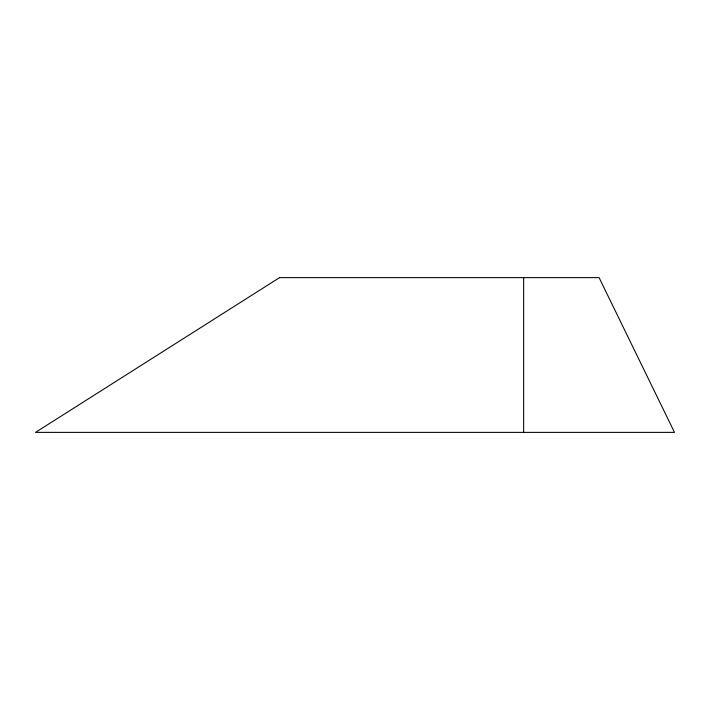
<?xml version="1.0" encoding="UTF-8"?>
<svg xmlns="http://www.w3.org/2000/svg" width="710" height="710" viewBox="0 0 710 710"><rect width="100%" height="100%" fill="white"/><g stroke="black" fill="none" stroke-linecap="round" stroke-linejoin="round"><path stroke-width="1.06" d="M523.652 277.619L523.652 432.381M279.58 277.619L35.5 432.381L674.5 432.381L599.08 277.619L279.58 277.619"/></g></svg>
